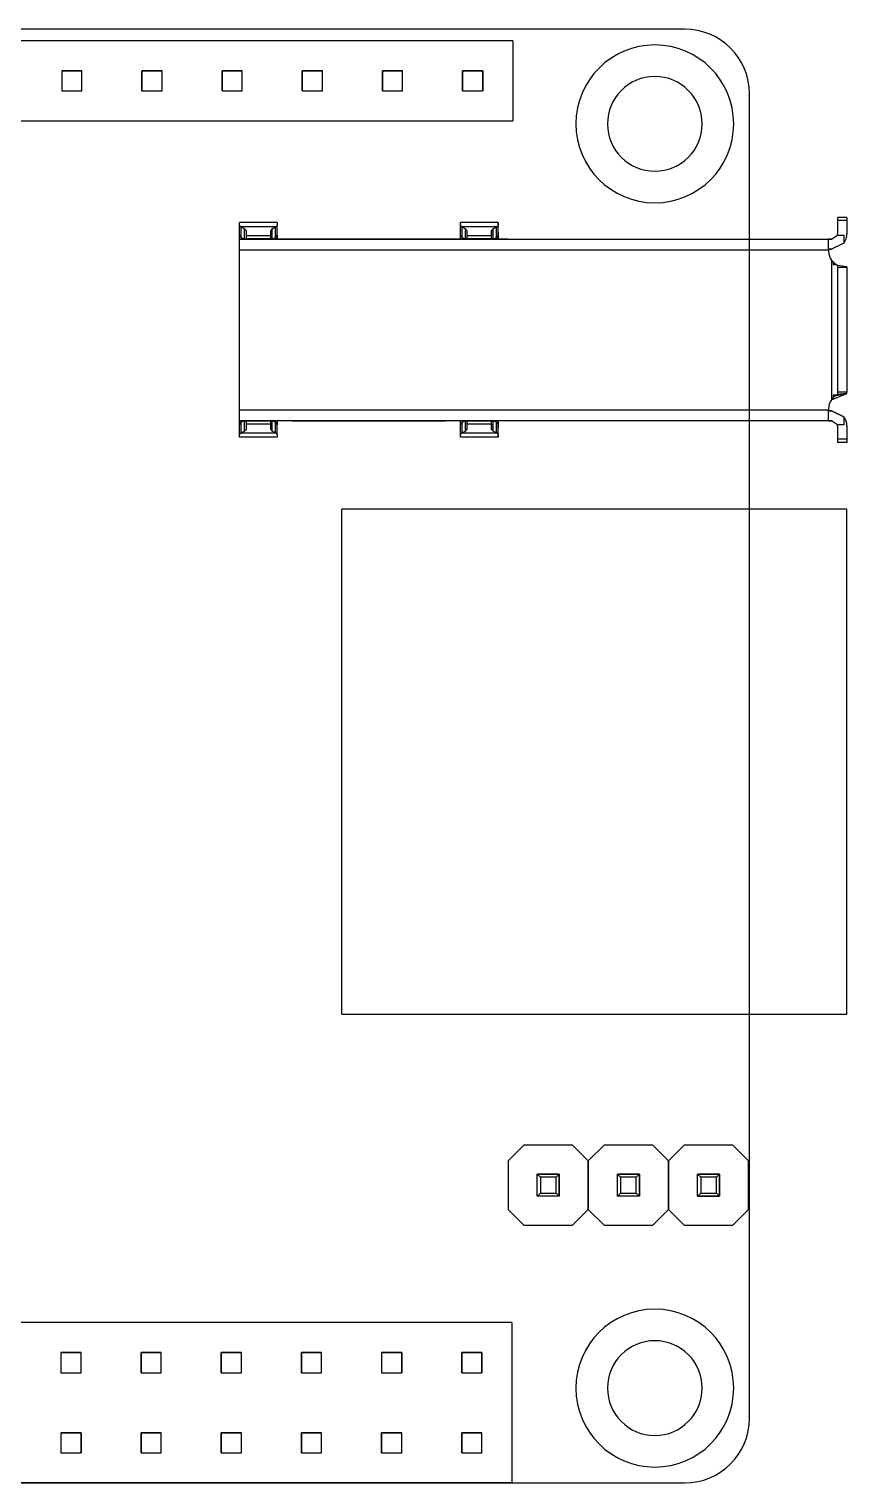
# Model space of a CAD drawing. Extents: x -26.6 to 25.2, y -22.9 to 23.2.
# Drawn here: x -0.7 to 25.22, y -22.87 to 23.18 of the extents above; entities that cross this region are included whole.
import ezdxf

# ---------------------------------------------------------------- set-up
doc = ezdxf.new("R2010")
doc.units = 0
doc.layers.get('0').update_dxf_attribs({"linetype": 'continuous'})

# ---------------------------------------------------------------- blocks, each defined once
blk = doc.blocks.new('SHAPE2DVIEW')
at = {"color": 0}
for p, q in [((20.074, 23.178), (-23.847, 23.178)), ((-25.906, 21.118), (-25.906, -20.806)), ((22.134, -20.806), (22.134, 21.118)), ((-23.847, -22.866), (20.074, -22.866))]:
    blk.add_line(p, q, dxfattribs=at)
for centre, radius, start, end in [((-23.847, 21.118), 2.06, 90, -180), ((20.074, 21.118), 2.06, 0, 90), ((-22.904, 20.176), 2.5, 0, -180), ((19.131, 20.176), 2.5, 0, -180), ((-22.904, 20.176), 2.5, -180, 0), ((19.131, 20.176), 2.5, -180, 0), ((-22.904, -19.863), 2.5, 0, -180), ((19.131, -19.863), 2.5, 0, -180), ((-22.904, -19.863), 2.5, -180, 0), ((19.131, -19.863), 2.5, -180, 0), ((-23.847, -20.806), 2.06, -180, -90), ((20.074, -20.806), 2.06, -90, 0)]:
    blk.add_arc(centre, radius, start, end, dxfattribs=at)
blk = doc.blocks.new('SHAPE2DVIEW005')
at = {"color": 0}
for radius, start, end in [(2.5, 0, -180), (1.5, 0, -180), (2.5, -180, 0), (1.5, -180, 0)]:
    blk.add_arc((19.131, -19.863), radius, start, end, dxfattribs=at)
blk = doc.blocks.new('SHAPE2DVIEW007')
at = {"color": 0}
for p, q in [((7.169, 17.05), (5.969, 17.05)), ((14.169, 17.05), (12.969, 17.05)), ((25.218, 17.21), (24.926, 17.21)), ((24.926, 16.72), (24.926, 17.113)), ((25.218, 17.113), (24.926, 17.113)), ((25.218, 17.113), (25.218, 16.696)), ((5.969, 16.638), (5.969, 16.971)), ((5.969, 16.525), (5.969, 16.725)), ((5.969, 16.535), (5.969, 16.656)), ((7.135, 16.916), (6.002, 16.916)), ((6.13, 16.855), (6.028, 16.902)), ((6.028, 16.574), (6.028, 16.902)), ((6.13, 16.536), (6.13, 16.855)), ((6.189, 16.634), (6.189, 16.79)), ((6.949, 16.634), (6.189, 16.634)), ((6.949, 16.79), (6.949, 16.634)), ((7.008, 16.75), (6.949, 16.75)), ((7.008, 16.656), (6.949, 16.656)), ((7.11, 16.902), (7.008, 16.855)), ((7.008, 16.536), (7.008, 16.855)), ((7.11, 16.574), (7.11, 16.902)), ((7.169, 16.638), (7.169, 16.971)), ((7.169, 16.531), (7.169, 16.725)), ((7.169, 16.656), (7.169, 16.525)), ((12.969, 16.638), (12.969, 16.971)), ((12.969, 16.531), (12.969, 16.725)), ((12.969, 16.534), (12.969, 16.656)), ((14.135, 16.916), (13.002, 16.916)), ((13.13, 16.855), (13.028, 16.902)), ((13.028, 16.574), (13.028, 16.902)), ((13.13, 16.536), (13.13, 16.855)), ((13.189, 16.634), (13.189, 16.79)), ((13.949, 16.634), (13.189, 16.634)), ((13.949, 16.79), (13.949, 16.634)), ((14.008, 16.75), (13.949, 16.75)), ((14.008, 16.656), (13.949, 16.656)), ((14.11, 16.902), (14.008, 16.855)), ((14.008, 16.536), (14.008, 16.855)), ((14.11, 16.574), (14.11, 16.902)), ((14.169, 16.725), (14.169, 17.032)), ((14.169, 16.638), (14.169, 16.971)), ((14.169, 16.738), (14.169, 16.531)), ((14.169, 16.738), (14.169, 16.738)), ((14.169, 16.531), (14.169, 16.725)), ((14.169, 16.531), (14.169, 16.725)), ((14.169, 16.638), (14.169, 16.656)), ((25.118, 16.655), (25.118, 16.401)), ((5.968, 16.525), (24.638, 16.525)), ((5.968, 16.186), (24.634, 16.186)), ((5.968, 11.114), (5.968, 16.186)), ((5.969, 16.525), (5.969, 16.535)), ((6.008, 16.535), (6.13, 16.536)), ((6.028, 16.574), (6.11, 16.536)), ((6.189, 16.537), (6.189, 16.54)), ((6.949, 16.54), (6.189, 16.54)), ((6.949, 16.54), (6.189, 16.54)), ((6.949, 16.54), (6.949, 16.537)), ((7.008, 16.536), (7.11, 16.535)), ((7.027, 16.536), (7.11, 16.574)), ((7.169, 16.534), (7.169, 16.531)), ((7.169, 16.531), (7.169, 16.534)), ((7.489, 16.531), (7.489, 16.534)), ((7.489, 16.531), (7.489, 16.534)), ((7.489, 16.531), (7.489, 16.534)), ((7.639, 16.535), (12.499, 16.535)), ((12.649, 16.534), (12.649, 16.531)), ((12.649, 16.531), (12.649, 16.534)), ((12.969, 16.531), (12.969, 16.534)), ((12.969, 16.531), (12.969, 16.534)), ((13.028, 16.574), (13.111, 16.536)), ((13.028, 16.535), (13.13, 16.536)), ((13.189, 16.537), (13.189, 16.54)), ((13.949, 16.54), (13.189, 16.54)), ((13.949, 16.54), (13.189, 16.54)), ((13.949, 16.54), (13.949, 16.537)), ((14.008, 16.536), (14.11, 16.535)), ((14.027, 16.536), (14.11, 16.574)), ((14.169, 16.534), (14.169, 16.531)), ((14.469, 16.531), (14.469, 16.525)), ((24.631, 16.525), (24.638, 16.525)), ((24.638, 16.21), (24.634, 16.21)), ((24.634, 16.21), (24.634, 16.208)), ((24.638, 16.21), (24.634, 16.21)), ((24.634, 16.186), (24.634, 16.14)), ((24.729, 15.86), (24.729, 11.44)), ((24.777, 15.803), (24.777, 15.721)), ((24.883, 15.721), (24.777, 15.721)), ((24.923, 15.624), (24.923, 11.676)), ((25.215, 15.624), (24.923, 15.624)), ((25.215, 15.624), (25.215, 11.676)), ((24.777, 11.579), (24.777, 11.497)), ((25.215, 11.676), (24.923, 11.676)), ((24.634, 11.114), (5.968, 11.114)), ((24.634, 11.152), (24.634, 11.114)), ((24.634, 11.092), (24.634, 11.09)), ((24.634, 11.09), (24.638, 11.09)), ((24.634, 11.09), (24.638, 11.09)), ((24.638, 10.775), (5.968, 10.775)), ((5.969, 10.575), (5.969, 10.775)), ((5.969, 10.765), (5.969, 10.775)), ((5.969, 10.644), (5.969, 10.765)), ((5.969, 10.329), (5.969, 10.662)), ((6.13, 10.764), (6.008, 10.765)), ((6.11, 10.764), (6.028, 10.726)), ((6.028, 10.398), (6.028, 10.726)), ((6.13, 10.445), (6.13, 10.764)), ((6.189, 10.76), (6.189, 10.763)), ((6.949, 10.76), (6.189, 10.76)), ((6.949, 10.666), (6.189, 10.666)), ((6.189, 10.509), (6.189, 10.666)), ((6.949, 10.763), (6.949, 10.76)), ((6.949, 10.666), (6.949, 10.509)), ((7.008, 10.644), (6.949, 10.644)), ((7.11, 10.765), (7.008, 10.764)), ((7.008, 10.445), (7.008, 10.764)), ((7.11, 10.726), (7.027, 10.764)), ((7.11, 10.398), (7.11, 10.726)), ((7.169, 10.769), (7.169, 10.766)), ((7.169, 10.766), (7.169, 10.769)), ((7.169, 10.575), (7.169, 10.769)), ((7.169, 10.766), (7.169, 10.644)), ((7.169, 10.329), (7.169, 10.662)), ((7.489, 10.766), (7.489, 10.769)), ((7.489, 10.766), (7.489, 10.769)), ((12.499, 10.765), (7.639, 10.765)), ((12.649, 10.769), (12.649, 10.766)), ((12.649, 10.766), (12.649, 10.769)), ((12.969, 10.575), (12.969, 10.769)), ((12.969, 10.766), (12.969, 10.769)), ((12.969, 10.766), (12.969, 10.769)), ((12.969, 10.644), (12.969, 10.682)), ((12.969, 10.329), (12.969, 10.662)), ((13.13, 10.764), (13.028, 10.765)), ((13.111, 10.764), (13.028, 10.726)), ((13.028, 10.398), (13.028, 10.726)), ((13.13, 10.445), (13.13, 10.764)), ((13.189, 10.76), (13.189, 10.763)), ((13.949, 10.76), (13.189, 10.76)), ((13.949, 10.666), (13.189, 10.666)), ((13.189, 10.509), (13.189, 10.666)), ((13.949, 10.763), (13.949, 10.76)), ((13.949, 10.666), (13.949, 10.509)), ((14.008, 10.644), (13.949, 10.644)), ((14.11, 10.765), (14.008, 10.764)), ((14.008, 10.445), (14.008, 10.764)), ((14.11, 10.726), (14.027, 10.764)), ((14.11, 10.398), (14.11, 10.726)), ((14.169, 10.769), (14.169, 10.561)), ((14.169, 10.769), (14.169, 10.766)), ((14.169, 10.766), (14.169, 10.769)), ((14.169, 10.574), (14.169, 10.769)), ((14.169, 10.575), (14.169, 10.769)), ((14.169, 10.644), (14.169, 10.662)), ((14.169, 10.329), (14.169, 10.662)), ((14.469, 10.775), (14.469, 10.769)), ((25.118, 10.899), (25.118, 10.645)), ((25.218, 10.603), (25.218, 10.187)), ((7.169, 10.25), (5.969, 10.25)), ((7.135, 10.384), (6.002, 10.384)), ((6.028, 10.398), (6.13, 10.445)), ((7.008, 10.55), (6.949, 10.55)), ((7.008, 10.445), (7.11, 10.398)), ((14.169, 10.25), (12.969, 10.25)), ((14.135, 10.384), (13.002, 10.384)), ((13.028, 10.398), (13.13, 10.445)), ((14.008, 10.55), (13.949, 10.55)), ((14.008, 10.445), (14.11, 10.398)), ((14.169, 10.268), (14.169, 10.574)), ((14.169, 10.561), (14.169, 10.561)), ((24.926, 10.187), (24.926, 10.58)), ((25.218, 10.187), (24.926, 10.187)), ((25.218, 10.09), (24.926, 10.09))]:
    blk.add_line(p, q, dxfattribs=at)
for points in [[(5.969, 16.971), (5.969, 17.05)], [(7.169, 17.05), (7.169, 16.971)], [(12.969, 16.971), (12.969, 17.05)], [(14.169, 17.032), (14.169, 17.05)], [(14.169, 17.05), (14.169, 16.971)], [(24.926, 17.113), (24.926, 17.21)], [(25.218, 17.21), (25.218, 17.113)], [(6.002, 16.916), (5.969, 16.971)], [(5.969, 16.729), (5.969, 16.725)], [(5.969, 16.638), (6.028, 16.574)], [(6.028, 16.902), (6.002, 16.916)], [(6.189, 16.79), (6.13, 16.855)], [(6.189, 16.54), (6.189, 16.634)], [(7.008, 16.855), (6.949, 16.79)], [(6.949, 16.634), (6.949, 16.54)], [(7.135, 16.916), (7.11, 16.902)], [(7.11, 16.574), (7.169, 16.638)], [(7.169, 16.971), (7.135, 16.916)], [(7.169, 16.725), (7.169, 16.729)], [(7.169, 16.721), (7.169, 16.725)], [(13.002, 16.916), (12.969, 16.971)], [(12.969, 16.729), (12.969, 16.725)], [(12.969, 16.638), (13.028, 16.574)], [(13.028, 16.902), (13.002, 16.916)], [(13.189, 16.79), (13.13, 16.855)], [(13.189, 16.54), (13.189, 16.634)], [(14.008, 16.855), (13.949, 16.79)], [(13.949, 16.634), (13.949, 16.54)], [(14.135, 16.916), (14.11, 16.902)], [(14.11, 16.574), (14.169, 16.638)], [(14.169, 16.971), (14.135, 16.916)], [(14.169, 16.656), (14.169, 16.75)], [(14.169, 16.75), (14.169, 16.738)], [(14.169, 16.725), (14.169, 16.725)], [(24.731, 16.525), (24.915, 16.655)], [(24.915, 16.655), (25.118, 16.655)], [(5.968, 16.186), (5.968, 16.525)], [(5.969, 16.535), (6.008, 16.535)], [(6.13, 16.536), (6.189, 16.537)], [(6.949, 16.537), (7.008, 16.536)], [(7.11, 16.535), (7.169, 16.534)], [(7.169, 16.531), (7.489, 16.531)], [(7.489, 16.534), (7.639, 16.535)], [(12.499, 16.535), (12.649, 16.534)], [(12.649, 16.531), (12.969, 16.531)], [(12.969, 16.534), (13.028, 16.535)], [(13.13, 16.536), (13.189, 16.537)], [(13.949, 16.537), (14.008, 16.536)], [(14.11, 16.535), (14.169, 16.534)], [(14.169, 16.531), (14.469, 16.531)], [(24.631, 16.525), (24.731, 16.525)], [(24.731, 16.525), (24.631, 16.525)], [(24.634, 16.21), (24.634, 16.186)], [(24.638, 16.21), (24.638, 16.525)], [(24.731, 16.21), (24.638, 16.21)], [(24.638, 16.21), (24.731, 16.21)], [(25.118, 16.401), (24.731, 16.21)], [(24.729, 15.86), (24.777, 15.803)], [(24.777, 15.721), (24.883, 15.721)], [(24.883, 15.721), (24.923, 15.7)], [(24.923, 15.7), (25.215, 15.66)], [(24.923, 15.7), (24.923, 15.624)], [(25.215, 15.624), (25.215, 15.66)], [(24.729, 11.44), (25.215, 11.639)], [(24.883, 11.579), (24.777, 11.579)], [(25.215, 11.639), (24.842, 11.553)], [(24.923, 11.6), (24.883, 11.579)], [(24.923, 11.676), (24.923, 11.6)], [(25.215, 11.639), (24.923, 11.6)], [(25.215, 11.639), (25.215, 11.676)], [(5.968, 10.775), (5.968, 11.114)], [(24.634, 11.114), (24.634, 11.09)], [(24.634, 11.09), (24.634, 11.092)], [(24.634, 11.09), (24.731, 11.09)], [(24.731, 11.09), (24.634, 11.09)], [(24.638, 10.775), (24.638, 11.09)], [(24.777, 11.497), (24.729, 11.44)], [(25.118, 10.899), (24.731, 11.09)], [(24.731, 11.09), (25.118, 10.899)], [(6.008, 10.765), (5.969, 10.765)], [(6.028, 10.726), (5.969, 10.662)], [(6.189, 10.763), (6.13, 10.764)], [(6.189, 10.666), (6.189, 10.76)], [(7.008, 10.764), (6.949, 10.763)], [(6.949, 10.76), (6.949, 10.666)], [(7.169, 10.766), (7.11, 10.765)], [(7.169, 10.662), (7.11, 10.726)], [(7.489, 10.769), (7.169, 10.769)], [(7.639, 10.765), (7.489, 10.766)], [(12.649, 10.766), (12.499, 10.765)], [(12.969, 10.769), (12.649, 10.769)], [(13.028, 10.765), (12.969, 10.766)], [(13.028, 10.726), (12.969, 10.662)], [(13.189, 10.763), (13.13, 10.764)], [(13.189, 10.666), (13.189, 10.76)], [(14.008, 10.764), (13.949, 10.763)], [(13.949, 10.76), (13.949, 10.666)], [(14.169, 10.766), (14.11, 10.765)], [(14.169, 10.662), (14.11, 10.726)], [(14.469, 10.769), (14.169, 10.769)], [(14.169, 10.55), (14.169, 10.644)], [(24.638, 10.775), (24.731, 10.775)], [(24.731, 10.775), (24.638, 10.775)], [(24.915, 10.645), (24.731, 10.775)], [(25.118, 10.645), (24.915, 10.645)], [(5.969, 10.575), (5.969, 10.571)], [(5.969, 10.329), (6.002, 10.384)], [(5.969, 10.25), (5.969, 10.329)], [(6.002, 10.384), (6.028, 10.398)], [(6.13, 10.445), (6.189, 10.509)], [(6.949, 10.509), (7.008, 10.445)], [(7.11, 10.398), (7.135, 10.384)], [(7.135, 10.384), (7.169, 10.329)], [(7.169, 10.575), (7.169, 10.579)], [(7.169, 10.571), (7.169, 10.575)], [(7.169, 10.329), (7.169, 10.25)], [(12.969, 10.575), (12.969, 10.571)], [(12.969, 10.329), (13.002, 10.384)], [(12.969, 10.25), (12.969, 10.329)], [(13.002, 10.384), (13.028, 10.398)], [(13.13, 10.445), (13.189, 10.509)], [(13.949, 10.509), (14.008, 10.445)], [(14.11, 10.398), (14.135, 10.384)], [(14.135, 10.384), (14.169, 10.329)], [(14.169, 10.574), (14.169, 10.575)], [(14.169, 10.561), (14.169, 10.55)], [(14.169, 10.329), (14.169, 10.25)], [(14.169, 10.25), (14.169, 10.268)], [(24.926, 10.09), (24.926, 10.187)], [(25.218, 10.187), (25.218, 10.09)]]:
    blk.add_lwpolyline(points, dxfattribs=at)
for centre, radius, start, end in [((24.731, 16.72), 0.195, -19.3002, 0), ((24.731, 16.72), 0.195, -19.3002, 0), ((24.731, 16.696), 0.487, -37.3936, 0), ((25.133, 16.153), 0.499, -178.4724, -144.1037), ((25.133, 16.153), 0.499, -135.4385, -120.0888), ((25.133, 11.147), 0.499, 120.0984, 135.4532), ((25.133, 11.147), 0.499, 144.1254, 179.411), ((24.731, 10.58), 0.195, 0, 19.3002), ((24.731, 10.603), 0.487, 0, 37.3936)]:
    blk.add_arc(centre, radius, start, end, dxfattribs=at)
blk = doc.blocks.new('SHAPE2DVIEW008')
at = {"color": 0}
for radius, start, end in [(2.5, 0, -180), (1.5, 0, -180), (2.5, -180, 0), (1.5, -180, 0)]:
    blk.add_arc((19.131, 20.176), radius, start, end, dxfattribs=at)
blk = doc.blocks.new('SHAPE2DVIEW014')
at = {"color": 0}
for p, q in [((20.064, -12.166), (19.564, -12.666)), ((21.604, -12.166), (20.064, -12.166)), ((22.104, -12.666), (21.604, -12.166)), ((19.564, -12.666), (19.564, -14.206)), ((22.104, -14.206), (22.104, -12.666)), ((20.484, -13.786), (20.484, -13.086)), ((21.184, -13.086), (20.484, -13.086)), ((20.484, -13.786), (20.484, -13.086)), ((20.484, -13.086), (21.184, -13.086)), ((20.484, -13.086), (20.584, -13.186)), ((20.584, -13.186), (20.584, -13.686)), ((21.084, -13.186), (20.584, -13.186)), ((21.184, -13.086), (21.084, -13.186)), ((21.084, -13.686), (21.084, -13.186)), ((21.184, -13.786), (21.184, -13.086)), ((21.184, -13.086), (21.184, -13.786)), ((20.584, -13.686), (20.484, -13.786)), ((20.484, -13.786), (21.184, -13.786)), ((21.184, -13.786), (20.484, -13.786)), ((20.584, -13.686), (21.084, -13.686)), ((21.084, -13.686), (21.184, -13.786)), ((19.564, -14.206), (20.064, -14.706)), ((21.604, -14.706), (22.104, -14.206)), ((20.064, -14.706), (21.604, -14.706))]:
    blk.add_line(p, q, dxfattribs=at)
blk = doc.blocks.new('SHAPE2DVIEW010')
at = {"color": 0}
for p, q in [((14.604, -17.786), (-18.416, -17.786)), ((-18.416, -17.786), (-18.416, -22.866)), ((14.604, -17.786), (14.604, -22.866)), ((-17.466, -19.376), (-17.466, -18.736)), ((-17.466, -18.736), (-16.826, -18.736)), ((-16.826, -18.736), (-17.466, -18.736)), ((-17.466, -18.736), (-17.466, -19.376)), ((-16.826, -19.376), (-16.826, -18.736)), ((-14.926, -19.376), (-14.926, -18.736)), ((-14.926, -18.736), (-14.286, -18.736)), ((-14.286, -18.736), (-14.926, -18.736)), ((-14.926, -18.736), (-14.926, -19.376)), ((-14.286, -19.376), (-14.286, -18.736)), ((-12.386, -19.376), (-12.386, -18.736)), ((-12.386, -18.736), (-11.746, -18.736)), ((-11.746, -18.736), (-12.386, -18.736)), ((-12.386, -18.736), (-12.386, -19.376)), ((-11.746, -18.736), (-11.746, -19.376)), ((-11.746, -19.376), (-11.746, -18.736)), ((-9.846, -19.376), (-9.846, -18.736)), ((-9.846, -18.736), (-9.206, -18.736)), ((-9.206, -18.736), (-9.846, -18.736)), ((-9.846, -18.736), (-9.846, -19.376)), ((-9.206, -19.376), (-9.206, -18.736)), ((-7.306, -19.376), (-7.306, -18.736)), ((-7.306, -18.736), (-6.666, -18.736)), ((-6.666, -18.736), (-7.306, -18.736)), ((-7.306, -18.736), (-7.306, -19.376)), ((-6.666, -19.376), (-6.666, -18.736)), ((-4.766, -19.376), (-4.766, -18.736)), ((-4.766, -18.736), (-4.126, -18.736)), ((-4.126, -18.736), (-4.766, -18.736)), ((-4.766, -18.736), (-4.766, -19.376)), ((-4.126, -19.376), (-4.126, -18.736)), ((-2.226, -19.376), (-2.226, -18.736)), ((-2.226, -18.736), (-1.586, -18.736)), ((-1.586, -18.736), (-2.226, -18.736)), ((-2.226, -18.736), (-2.226, -19.376)), ((-1.586, -19.376), (-1.586, -18.736)), ((0.314, -18.736), (0.954, -18.736)), ((0.954, -18.736), (0.314, -18.736)), ((0.314, -18.736), (0.314, -19.376)), ((0.954, -19.376), (0.954, -18.736)), ((2.854, -19.376), (2.854, -18.736)), ((2.854, -18.736), (3.494, -18.736)), ((3.494, -18.736), (2.854, -18.736)), ((2.854, -18.736), (2.854, -19.376)), ((3.494, -19.376), (3.494, -18.736)), ((5.394, -19.376), (5.394, -18.736)), ((5.394, -18.736), (6.034, -18.736)), ((6.034, -18.736), (5.394, -18.736)), ((5.394, -18.736), (5.394, -19.376)), ((6.034, -19.376), (6.034, -18.736)), ((7.934, -19.376), (7.934, -18.736)), ((7.934, -18.736), (8.574, -18.736)), ((8.574, -18.736), (7.934, -18.736)), ((7.934, -18.736), (7.934, -19.376)), ((8.574, -19.376), (8.574, -18.736)), ((10.474, -18.736), (11.114, -18.736)), ((11.114, -18.736), (10.474, -18.736)), ((10.474, -18.736), (10.474, -19.376)), ((11.114, -18.736), (11.114, -19.376)), ((11.114, -19.376), (11.114, -18.736)), ((13.014, -19.376), (13.014, -18.736)), ((13.014, -18.736), (13.654, -18.736)), ((13.654, -18.736), (13.014, -18.736)), ((13.014, -18.736), (13.014, -19.376)), ((13.654, -18.736), (13.654, -19.376)), ((13.654, -19.376), (13.654, -18.736)), ((-17.466, -19.376), (-16.826, -19.376)), ((-14.926, -19.376), (-14.286, -19.376)), ((-12.386, -19.376), (-11.746, -19.376)), ((-9.846, -19.376), (-9.206, -19.376)), ((-7.306, -19.376), (-6.666, -19.376)), ((-4.766, -19.376), (-4.126, -19.376)), ((-2.226, -19.376), (-1.586, -19.376)), ((0.314, -19.376), (0.954, -19.376)), ((2.854, -19.376), (3.494, -19.376)), ((5.394, -19.376), (6.034, -19.376)), ((7.934, -19.376), (8.574, -19.376)), ((10.474, -19.376), (11.114, -19.376)), ((13.014, -19.376), (13.654, -19.376)), ((-17.466, -21.916), (-17.466, -21.276)), ((-17.466, -21.276), (-16.826, -21.276)), ((-16.826, -21.276), (-17.466, -21.276)), ((-17.466, -21.276), (-17.466, -21.916)), ((-16.826, -21.916), (-16.826, -21.276)), ((-14.926, -21.916), (-14.926, -21.276)), ((-14.926, -21.276), (-14.286, -21.276)), ((-14.286, -21.276), (-14.926, -21.276)), ((-14.926, -21.276), (-14.926, -21.916)), ((-14.286, -21.916), (-14.286, -21.276)), ((-12.386, -21.916), (-12.386, -21.276)), ((-12.386, -21.276), (-11.746, -21.276)), ((-11.746, -21.276), (-12.386, -21.276)), ((-12.386, -21.276), (-12.386, -21.916)), ((-11.746, -21.276), (-11.746, -21.916)), ((-11.746, -21.916), (-11.746, -21.276)), ((-9.846, -21.916), (-9.846, -21.276)), ((-9.846, -21.276), (-9.206, -21.276)), ((-9.206, -21.276), (-9.846, -21.276)), ((-9.846, -21.276), (-9.846, -21.916)), ((-9.206, -21.916), (-9.206, -21.276)), ((-7.306, -21.916), (-7.306, -21.276)), ((-7.306, -21.276), (-6.666, -21.276)), ((-6.666, -21.276), (-7.306, -21.276)), ((-7.306, -21.276), (-7.306, -21.916)), ((-6.666, -21.916), (-6.666, -21.276)), ((-4.766, -21.916), (-4.766, -21.276)), ((-4.766, -21.276), (-4.126, -21.276)), ((-4.126, -21.276), (-4.766, -21.276)), ((-4.766, -21.276), (-4.766, -21.916)), ((-4.126, -21.916), (-4.126, -21.276)), ((-2.226, -21.916), (-2.226, -21.276)), ((-2.226, -21.276), (-1.586, -21.276)), ((-1.586, -21.276), (-2.226, -21.276)), ((-2.226, -21.276), (-2.226, -21.916)), ((-1.586, -21.916), (-1.586, -21.276)), ((0.314, -21.276), (0.954, -21.276)), ((0.954, -21.276), (0.314, -21.276)), ((0.314, -21.276), (0.314, -21.916)), ((0.954, -21.276), (0.954, -21.916)), ((0.954, -21.916), (0.954, -21.276)), ((2.854, -21.916), (2.854, -21.276)), ((2.854, -21.276), (3.494, -21.276)), ((3.494, -21.276), (2.854, -21.276)), ((2.854, -21.276), (2.854, -21.916)), ((3.494, -21.916), (3.494, -21.276)), ((5.394, -21.916), (5.394, -21.276)), ((5.394, -21.276), (6.034, -21.276)), ((6.034, -21.276), (5.394, -21.276)), ((5.394, -21.276), (5.394, -21.916)), ((6.034, -21.916), (6.034, -21.276)), ((7.934, -21.916), (7.934, -21.276)), ((7.934, -21.276), (8.574, -21.276)), ((8.574, -21.276), (7.934, -21.276)), ((7.934, -21.276), (7.934, -21.916)), ((8.574, -21.916), (8.574, -21.276)), ((10.474, -21.916), (10.474, -21.276)), ((10.474, -21.276), (11.114, -21.276)), ((11.114, -21.276), (10.474, -21.276)), ((10.474, -21.276), (10.474, -21.916)), ((11.114, -21.916), (11.114, -21.276)), ((13.014, -21.916), (13.014, -21.276)), ((13.014, -21.276), (13.654, -21.276)), ((13.654, -21.276), (13.014, -21.276)), ((13.014, -21.276), (13.014, -21.916)), ((13.654, -21.916), (13.654, -21.276)), ((-17.466, -21.916), (-16.826, -21.916)), ((-14.926, -21.916), (-14.286, -21.916)), ((-12.386, -21.916), (-11.746, -21.916)), ((-9.846, -21.916), (-9.206, -21.916)), ((-7.306, -21.916), (-6.666, -21.916)), ((-4.766, -21.916), (-4.126, -21.916)), ((-2.226, -21.916), (-1.586, -21.916)), ((0.314, -21.916), (0.954, -21.916)), ((2.854, -21.916), (3.494, -21.916)), ((5.394, -21.916), (6.034, -21.916)), ((7.934, -21.916), (8.574, -21.916)), ((10.474, -21.916), (11.114, -21.916)), ((13.014, -21.916), (13.654, -21.916)), ((14.604, -22.866), (-18.416, -22.866))]:
    blk.add_line(p, q, dxfattribs=at)
blk = doc.blocks.new('SHAPE2DVIEW013')
at = {"color": 0}
for p, q in [((14.63, 22.811), (-18.39, 22.811)), ((-18.39, 22.811), (-18.39, 20.271)), ((14.63, 22.811), (14.63, 20.271)), ((-17.44, 21.861), (-16.8, 21.861)), ((-16.8, 21.861), (-17.44, 21.861)), ((-17.44, 21.861), (-17.44, 21.221)), ((-16.8, 21.221), (-16.8, 21.861)), ((-14.9, 21.221), (-14.9, 21.861)), ((-14.9, 21.861), (-14.26, 21.861)), ((-14.26, 21.861), (-14.9, 21.861)), ((-14.9, 21.861), (-14.9, 21.221)), ((-14.26, 21.221), (-14.26, 21.861)), ((-12.36, 21.221), (-12.36, 21.861)), ((-12.36, 21.861), (-11.72, 21.861)), ((-11.72, 21.861), (-12.36, 21.861)), ((-12.36, 21.861), (-12.36, 21.221)), ((-11.72, 21.861), (-11.72, 21.221)), ((-11.72, 21.221), (-11.72, 21.861)), ((-9.82, 21.221), (-9.82, 21.861)), ((-9.82, 21.861), (-9.18, 21.861)), ((-9.18, 21.861), (-9.82, 21.861)), ((-9.82, 21.861), (-9.82, 21.221)), ((-9.18, 21.221), (-9.18, 21.861)), ((-7.28, 21.221), (-7.28, 21.861)), ((-7.28, 21.861), (-6.64, 21.861)), ((-6.64, 21.861), (-7.28, 21.861)), ((-7.28, 21.861), (-7.28, 21.221)), ((-6.64, 21.221), (-6.64, 21.861)), ((-4.74, 21.221), (-4.74, 21.861)), ((-4.74, 21.861), (-4.1, 21.861)), ((-4.1, 21.861), (-4.74, 21.861)), ((-4.74, 21.861), (-4.74, 21.221)), ((-4.1, 21.221), (-4.1, 21.861)), ((-2.2, 21.221), (-2.2, 21.861)), ((-2.2, 21.861), (-1.56, 21.861)), ((-1.56, 21.861), (-2.2, 21.861)), ((-2.2, 21.861), (-2.2, 21.221)), ((-1.56, 21.221), (-1.56, 21.861)), ((0.34, 21.861), (0.98, 21.861)), ((0.98, 21.861), (0.34, 21.861)), ((0.34, 21.861), (0.34, 21.221)), ((0.98, 21.221), (0.98, 21.861)), ((2.88, 21.221), (2.88, 21.861)), ((2.88, 21.861), (3.52, 21.861)), ((3.52, 21.861), (2.88, 21.861)), ((2.88, 21.861), (2.88, 21.221)), ((3.52, 21.221), (3.52, 21.861)), ((5.42, 21.221), (5.42, 21.861)), ((5.42, 21.861), (6.06, 21.861)), ((6.06, 21.861), (5.42, 21.861)), ((5.42, 21.861), (5.42, 21.221)), ((6.06, 21.221), (6.06, 21.861)), ((7.96, 21.221), (7.96, 21.861)), ((7.96, 21.861), (8.6, 21.861)), ((8.6, 21.861), (7.96, 21.861)), ((7.96, 21.861), (7.96, 21.221)), ((8.6, 21.221), (8.6, 21.861)), ((10.5, 21.221), (10.5, 21.861)), ((10.5, 21.861), (11.14, 21.861)), ((11.14, 21.861), (10.5, 21.861)), ((10.5, 21.861), (10.5, 21.221)), ((11.14, 21.221), (11.14, 21.861)), ((13.04, 21.221), (13.04, 21.861)), ((13.04, 21.861), (13.68, 21.861)), ((13.68, 21.861), (13.04, 21.861)), ((13.04, 21.861), (13.04, 21.221)), ((13.68, 21.861), (13.68, 21.221)), ((13.68, 21.221), (13.68, 21.861)), ((-17.44, 21.221), (-16.8, 21.221)), ((-14.9, 21.221), (-14.26, 21.221)), ((-12.36, 21.221), (-11.72, 21.221)), ((-9.82, 21.221), (-9.18, 21.221)), ((-7.28, 21.221), (-6.64, 21.221)), ((-4.74, 21.221), (-4.1, 21.221)), ((-2.2, 21.221), (-1.56, 21.221)), ((0.34, 21.221), (0.98, 21.221)), ((2.88, 21.221), (3.52, 21.221)), ((5.42, 21.221), (6.06, 21.221)), ((7.96, 21.221), (8.6, 21.221)), ((10.5, 21.221), (11.14, 21.221)), ((13.04, 21.221), (13.68, 21.221)), ((-18.39, 20.271), (14.63, 20.271))]:
    blk.add_line(p, q, dxfattribs=at)
blk = doc.blocks.new('SHAPE2DVIEW012')
at = {"color": 0}
for p, q in [((14.984, -12.166), (14.484, -12.666)), ((16.524, -12.166), (14.984, -12.166)), ((17.024, -12.666), (16.524, -12.166)), ((14.484, -12.666), (14.484, -14.206)), ((17.024, -14.206), (17.024, -12.666)), ((15.404, -13.786), (15.404, -13.086)), ((16.104, -13.086), (15.404, -13.086)), ((15.404, -13.786), (15.404, -13.086)), ((15.404, -13.086), (16.104, -13.086)), ((15.404, -13.086), (15.504, -13.186)), ((15.504, -13.186), (15.504, -13.686)), ((16.004, -13.186), (15.504, -13.186)), ((16.104, -13.086), (16.004, -13.186)), ((16.004, -13.686), (16.004, -13.186)), ((16.104, -13.786), (16.104, -13.086)), ((16.104, -13.086), (16.104, -13.786)), ((15.504, -13.686), (15.404, -13.786)), ((16.104, -13.786), (15.404, -13.786)), ((15.504, -13.686), (16.004, -13.686)), ((16.004, -13.686), (16.104, -13.786)), ((14.484, -14.206), (14.984, -14.706)), ((16.524, -14.706), (17.024, -14.206)), ((14.984, -14.706), (16.524, -14.706))]:
    blk.add_line(p, q, dxfattribs=at)
blk = doc.blocks.new('SHAPE2DVIEW011')
at = {"color": 0}
for p, q in [((17.524, -12.166), (17.024, -12.666)), ((19.064, -12.166), (17.524, -12.166)), ((19.564, -12.666), (19.064, -12.166)), ((17.024, -12.666), (17.024, -14.206)), ((19.564, -14.206), (19.564, -12.666)), ((17.944, -13.786), (17.944, -13.086)), ((18.644, -13.086), (17.944, -13.086)), ((17.944, -13.786), (17.944, -13.086)), ((17.944, -13.086), (18.644, -13.086)), ((17.944, -13.086), (18.044, -13.186)), ((18.044, -13.186), (18.044, -13.686)), ((18.544, -13.186), (18.044, -13.186)), ((18.644, -13.086), (18.544, -13.186)), ((18.544, -13.686), (18.544, -13.186)), ((18.644, -13.786), (18.644, -13.086)), ((18.644, -13.086), (18.644, -13.786)), ((18.044, -13.686), (17.944, -13.786)), ((18.644, -13.786), (17.944, -13.786)), ((18.044, -13.686), (18.544, -13.686)), ((18.544, -13.686), (18.644, -13.786)), ((17.024, -14.206), (17.524, -14.706)), ((19.064, -14.706), (19.564, -14.206)), ((17.524, -14.706), (19.064, -14.706))]:
    blk.add_line(p, q, dxfattribs=at)
blk = doc.blocks.new('SHAPE2DVIEW009')
at = {"color": 0}
for p, q in [((9.218, -8.025), (9.218, 7.975)), ((25.218, 7.975), (9.218, 7.975)), ((25.218, -8.025), (25.218, 7.975)), ((9.218, -8.025), (25.218, -8.025))]:
    blk.add_line(p, q, dxfattribs=at)

msp = doc.modelspace()

# ---------------------------------------------------------------- block references
at = {"color": 0}
for name in ['SHAPE2DVIEW', 'SHAPE2DVIEW013', 'SHAPE2DVIEW008', 'SHAPE2DVIEW007', 'SHAPE2DVIEW009', 'SHAPE2DVIEW012', 'SHAPE2DVIEW011', 'SHAPE2DVIEW014', 'SHAPE2DVIEW005', 'SHAPE2DVIEW010']:
    msp.add_blockref(name, (0, 0), dxfattribs=at)

doc.saveas('drawing.dxf')
